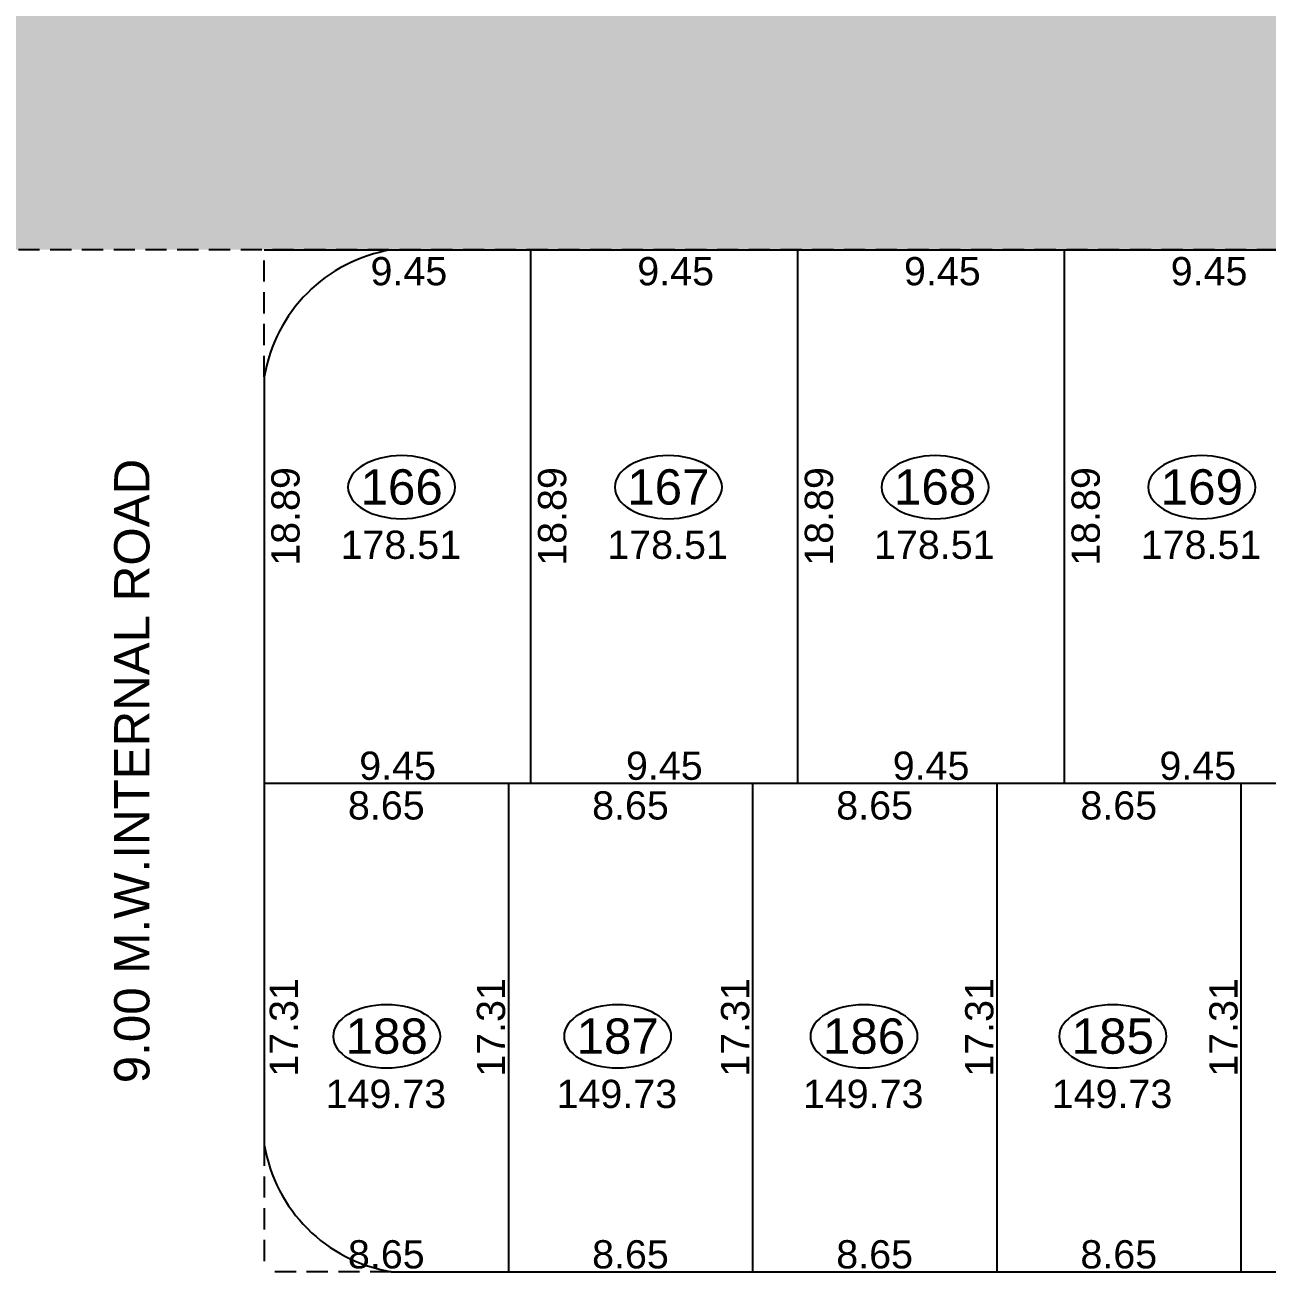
# Model space of a CAD drawing. Header units: millimetres. Extents: x 9625 to 10808, y -1607 to -1252.
# Drawn here: x 10591.91 to 10635.92, y -1413.23 to -1369.02 of the extents above; entities that cross this region are included whole.
import ezdxf

# ---------------------------------------------------------------- set-up
doc = ezdxf.new("R2010")
doc.units = ezdxf.units.MM
doc.header["$LTSCALE"] = 3
doc.header["$MEASUREMENT"] = 0
doc.header["$PDMODE"] = 35
doc.header["$PDSIZE"] = 1
doc.linetypes.add('HIDDEN', pattern=[0.375, 0.25, -0.125])
doc.layers.get('Defpoints').update_dxf_attribs({"linetype": 'HIDDEN'})
for name, color, linetype in [('DIM', 8, 'HIDDEN'), ('DIM1', 8, 'Continuous'), ('PLOT TEXT', 3, 'Continuous'), ('Text', 3, 'Continuous'), ('WALL', 6, 'Continuous')]:
    doc.layers.add(name, color=color, linetype=linetype)
doc.styles.add('ARIAL', font='arial.ttf')
doc.styles.get("Standard").update_dxf_attribs({"font": 'arial.ttf'})
doc.dimstyles.get("Standard").update_dxf_attribs({"dimtxt": 1, "dimasz": 0, "dimexe": 0, "dimexo": 0, "dimgap": 0.1, "dimtad": 1, "dimzin": 0, "dimdsep": 46, "dimtxsty": 'Standard', "dimcen": 0, "dimse1": 1, "dimse2": 1, "dimsd1": 1, "dimsd2": 1, "dimclrd": 256, "dimclre": 256, "dimclrt": 3, "dimadec": 0, "dimazin": 0, "dimtfac": 1, "dimtix": 1, "dimtofl": 0, "dimtmove": 2, "dimatfit": 3, "dimfxl": 1, "dimtolj": 1, "dimtzin": 0, "dimlwd": -1, "dimlwe": -1, "dimarcsym": 0})

# ---------------------------------------------------------------- blocks, each defined once
blk = doc.blocks.new('*D1065')
at = {"layer": 'Defpoints', "color": 0}
for p in [(10634.988, -1413.188), (10643.638, -1413.188), (10643.638, -1413.188)]:
    blk.add_point(p, dxfattribs=at)
at = {"layer": 'DIM1', "color": 3, "insert": (10639.313, -1412.577), "char_height": 1, "attachment_point": 5}
blk.add_mtext('\\A1;8.65', dxfattribs=at)
blk = doc.blocks.new('*D1064')
at = {"layer": 'Defpoints', "color": 0}
for p in [(10634.988, -1395.879), (10643.638, -1395.879), (10643.638, -1395.879)]:
    blk.add_point(p, dxfattribs=at)
at = {"layer": 'DIM1', "color": 3, "insert": (10639.313, -1396.675), "char_height": 1, "attachment_point": 5}
blk.add_mtext('\\A1;8.65', dxfattribs=at)
blk = doc.blocks.new('*D1063')
at = {"layer": 'Defpoints', "color": 0}
for p in [(10634.988, -1395.879), (10634.988, -1395.879), (10634.988, -1413.188)]:
    blk.add_point(p, dxfattribs=at)
at = {"layer": 'DIM1', "color": 3, "insert": (10634.378, -1404.533), "char_height": 1, "attachment_point": 5, "rotation": 90}
blk.add_mtext('\\A1;17.31', dxfattribs=at)
blk = doc.blocks.new('*D1062')
at = {"layer": 'Defpoints', "color": 0}
for p in [(10626.338, -1413.188), (10634.988, -1413.188), (10634.988, -1413.188)]:
    blk.add_point(p, dxfattribs=at)
at = {"layer": 'DIM1', "color": 3, "insert": (10630.663, -1412.577), "char_height": 1, "attachment_point": 5}
blk.add_mtext('\\A1;8.65', dxfattribs=at)
blk = doc.blocks.new('*D1061')
at = {"layer": 'Defpoints', "color": 0}
for p in [(10626.338, -1395.879), (10634.988, -1395.879), (10634.988, -1395.879)]:
    blk.add_point(p, dxfattribs=at)
at = {"layer": 'DIM1', "color": 3, "insert": (10630.663, -1396.675), "char_height": 1, "attachment_point": 5}
blk.add_mtext('\\A1;8.65', dxfattribs=at)
blk = doc.blocks.new('*D1060')
at = {"layer": 'Defpoints', "color": 0}
for p in [(10626.338, -1395.879), (10626.338, -1395.879), (10626.338, -1413.188)]:
    blk.add_point(p, dxfattribs=at)
at = {"layer": 'DIM1', "color": 3, "insert": (10625.728, -1404.533), "char_height": 1, "attachment_point": 5, "rotation": 90}
blk.add_mtext('\\A1;17.31', dxfattribs=at)
blk = doc.blocks.new('*D1059')
at = {"layer": 'Defpoints', "color": 0}
for p in [(10617.688, -1413.188), (10626.338, -1413.188), (10626.338, -1413.188)]:
    blk.add_point(p, dxfattribs=at)
at = {"layer": 'DIM1', "color": 3, "insert": (10622.013, -1412.577), "char_height": 1, "attachment_point": 5}
blk.add_mtext('\\A1;8.65', dxfattribs=at)
blk = doc.blocks.new('*D1058')
at = {"layer": 'Defpoints', "color": 0}
for p in [(10617.688, -1395.879), (10626.338, -1395.879), (10626.338, -1395.879)]:
    blk.add_point(p, dxfattribs=at)
at = {"layer": 'DIM1', "color": 3, "insert": (10622.013, -1396.675), "char_height": 1, "attachment_point": 5}
blk.add_mtext('\\A1;8.65', dxfattribs=at)
blk = doc.blocks.new('*D1057')
at = {"layer": 'Defpoints', "color": 0}
for p in [(10617.688, -1395.879), (10617.688, -1395.879), (10617.688, -1413.188)]:
    blk.add_point(p, dxfattribs=at)
at = {"layer": 'DIM1', "color": 3, "insert": (10617.078, -1404.533), "char_height": 1, "attachment_point": 5, "rotation": 90}
blk.add_mtext('\\A1;17.31', dxfattribs=at)
blk = doc.blocks.new('*D1056')
at = {"layer": 'Defpoints', "color": 0}
for p in [(10609.038, -1413.188), (10617.688, -1413.188), (10617.688, -1413.188)]:
    blk.add_point(p, dxfattribs=at)
at = {"layer": 'DIM1', "color": 3, "insert": (10613.363, -1412.577), "char_height": 1, "attachment_point": 5}
blk.add_mtext('\\A1;8.65', dxfattribs=at)
blk = doc.blocks.new('*D1055')
at = {"layer": 'Defpoints', "color": 0}
for p in [(10609.038, -1395.879), (10617.688, -1395.879), (10617.688, -1395.879)]:
    blk.add_point(p, dxfattribs=at)
at = {"layer": 'DIM1', "color": 3, "insert": (10613.363, -1396.675), "char_height": 1, "attachment_point": 5}
blk.add_mtext('\\A1;8.65', dxfattribs=at)
blk = doc.blocks.new('*D1054')
at = {"layer": 'Defpoints', "color": 0}
for p in [(10600.388, -1395.879), (10600.388, -1395.879), (10600.388, -1413.188)]:
    blk.add_point(p, dxfattribs=at)
at = {"layer": 'DIM1', "color": 3, "insert": (10601.088, -1404.533), "char_height": 1, "attachment_point": 5, "rotation": 90}
blk.add_mtext('\\A1;17.31', dxfattribs=at)
blk = doc.blocks.new('*D1053')
at = {"layer": 'Defpoints', "color": 0}
for p in [(10609.038, -1395.879), (10609.038, -1395.879), (10609.038, -1413.188)]:
    blk.add_point(p, dxfattribs=at)
at = {"layer": 'DIM1', "color": 3, "insert": (10608.428, -1404.533), "char_height": 1, "attachment_point": 5, "rotation": 90}
blk.add_mtext('\\A1;17.31', dxfattribs=at)
blk = doc.blocks.new('*D1045')
at = {"layer": 'Defpoints', "color": 0}
for p in [(10628.738, -1395.879), (10638.188, -1395.879), (10638.188, -1395.879)]:
    blk.add_point(p, dxfattribs=at)
at = {"layer": 'DIM1', "color": 3, "insert": (10633.463, -1395.269), "char_height": 1, "attachment_point": 5}
blk.add_mtext('\\A1;9.45', dxfattribs=at)
blk = doc.blocks.new('*D1044')
at = {"layer": 'Defpoints', "color": 0}
for p in [(10619.288, -1395.879), (10628.738, -1395.879), (10628.738, -1395.879)]:
    blk.add_point(p, dxfattribs=at)
at = {"layer": 'DIM1', "color": 3, "insert": (10624.013, -1395.269), "char_height": 1, "attachment_point": 5}
blk.add_mtext('\\A1;9.45', dxfattribs=at)
blk = doc.blocks.new('*D1043')
at = {"layer": 'Defpoints', "color": 0}
for p in [(10609.838, -1395.879), (10619.288, -1395.879), (10619.288, -1395.879)]:
    blk.add_point(p, dxfattribs=at)
at = {"layer": 'DIM1', "color": 3, "insert": (10614.563, -1395.269), "char_height": 1, "attachment_point": 5}
blk.add_mtext('\\A1;9.45', dxfattribs=at)
blk = doc.blocks.new('*D1042')
at = {"layer": 'Defpoints', "color": 0}
for p in [(10600.388, -1395.879), (10609.838, -1395.879), (10609.838, -1395.879)]:
    blk.add_point(p, dxfattribs=at)
at = {"layer": 'DIM1', "color": 3, "insert": (10605.113, -1395.269), "char_height": 1, "attachment_point": 5}
blk.add_mtext('\\A1;9.45', dxfattribs=at)
blk = doc.blocks.new('*D1028')
at = {"layer": 'Defpoints', "color": 0}
for p in [(10628.738, -1376.988), (10638.188, -1376.988), (10638.188, -1376.988)]:
    blk.add_point(p, dxfattribs=at)
at = {"layer": 'DIM1', "color": 3, "insert": (10633.863, -1377.751), "char_height": 1, "attachment_point": 5}
blk.add_mtext('\\A1;9.45', dxfattribs=at)
blk = doc.blocks.new('*D1027')
at = {"layer": 'Defpoints', "color": 0}
for p in [(10628.738, -1376.988), (10630.014, -1376.988), (10628.738, -1395.879)]:
    blk.add_point(p, dxfattribs=at)
at = {"layer": 'DIM1', "color": 3, "insert": (10629.496, -1386.433), "char_height": 1, "attachment_point": 5, "rotation": 90}
blk.add_mtext('\\A1;18.89', dxfattribs=at)
blk = doc.blocks.new('*D1026')
at = {"layer": 'Defpoints', "color": 0}
for p in [(10619.288, -1376.988), (10628.738, -1376.988), (10628.738, -1376.988)]:
    blk.add_point(p, dxfattribs=at)
at = {"layer": 'DIM1', "color": 3, "insert": (10624.413, -1377.751), "char_height": 1, "attachment_point": 5}
blk.add_mtext('\\A1;9.45', dxfattribs=at)
blk = doc.blocks.new('*D1025')
at = {"layer": 'Defpoints', "color": 0}
for p in [(10619.288, -1376.988), (10620.564, -1376.988), (10619.288, -1395.879)]:
    blk.add_point(p, dxfattribs=at)
at = {"layer": 'DIM1', "color": 3, "insert": (10620.046, -1386.433), "char_height": 1, "attachment_point": 5, "rotation": 90}
blk.add_mtext('\\A1;18.89', dxfattribs=at)
blk = doc.blocks.new('*D1024')
at = {"layer": 'Defpoints', "color": 0}
for p in [(10609.838, -1376.988), (10619.288, -1376.988), (10619.288, -1376.988)]:
    blk.add_point(p, dxfattribs=at)
at = {"layer": 'DIM1', "color": 3, "insert": (10614.963, -1377.751), "char_height": 1, "attachment_point": 5}
blk.add_mtext('\\A1;9.45', dxfattribs=at)
blk = doc.blocks.new('*D1023')
at = {"layer": 'Defpoints', "color": 0}
for p in [(10609.838, -1376.988), (10611.114, -1376.988), (10609.838, -1395.879)]:
    blk.add_point(p, dxfattribs=at)
at = {"layer": 'DIM1', "color": 3, "insert": (10610.596, -1386.433), "char_height": 1, "attachment_point": 5, "rotation": 90}
blk.add_mtext('\\A1;18.89', dxfattribs=at)
blk = doc.blocks.new('*D1022')
at = {"layer": 'Defpoints', "color": 0}
for p in [(10600.388, -1376.988), (10601.664, -1376.988), (10600.388, -1395.879)]:
    blk.add_point(p, dxfattribs=at)
at = {"layer": 'DIM1', "color": 3, "insert": (10601.146, -1386.433), "char_height": 1, "attachment_point": 5, "rotation": 90}
blk.add_mtext('\\A1;18.89', dxfattribs=at)
blk = doc.blocks.new('*D1021')
at = {"layer": 'Defpoints', "color": 0}
for p in [(10600.388, -1413.188), (10609.038, -1413.188), (10609.038, -1413.188)]:
    blk.add_point(p, dxfattribs=at)
at = {"layer": 'DIM1', "color": 3, "insert": (10604.713, -1412.577), "char_height": 1, "attachment_point": 5}
blk.add_mtext('\\A1;8.65', dxfattribs=at)
blk = doc.blocks.new('*D1020')
at = {"layer": 'Defpoints', "color": 0}
for p in [(10600.388, -1376.988), (10609.838, -1376.988), (10609.838, -1376.988)]:
    blk.add_point(p, dxfattribs=at)
at = {"layer": 'DIM1', "color": 3, "insert": (10605.513, -1377.751), "char_height": 1, "attachment_point": 5}
blk.add_mtext('\\A1;9.45', dxfattribs=at)
blk = doc.blocks.new('*D1019')
at = {"layer": 'Defpoints', "color": 0}
for p in [(10600.388, -1395.879), (10609.038, -1395.879), (10609.038, -1395.879)]:
    blk.add_point(p, dxfattribs=at)
at = {"layer": 'DIM1', "color": 3, "insert": (10604.713, -1396.675), "char_height": 1, "attachment_point": 5}
blk.add_mtext('\\A1;8.65', dxfattribs=at)

msp = doc.modelspace()

# ---------------------------------------------------------------- hatches: boundary and pattern name
at = {"layer": 'DIM', "ltscale": 0.05}
h = msp.add_hatch(dxfattribs=at)
h.set_pattern_fill('DOTS', color=252, scale=10)
h.set_pattern_definition([(0, (1937.42874, 14.3402), (0.3125, 0.625), [0, -0.625])])
h.paths.add_polyline_path([(10591.3884, -1376.9876), (10591.3884, -1314.4448), (10595.2988, -1314.4441), (10598.0835, -1314.4605), (10609.3045, -1314.5265), (10612.2053, -1314.5255), (10618.4184, -1314.5638), (10627.9901, -1314.5332), (10639.2451, -1314.4973), (10651.7511, -1314.4821), (10661.9169, -1314.52), (10671.4261, -1314.5106), (10681.2453, -1314.4865), (10689.5005, -1314.4663), (10699.9333, -1314.3662), (10700.1772, -1318.8976), (10700.8669, -1331.7158), (10701.2049, -1340.0641), (10701.3391, -1344.2192), (10702.061, -1352.4772), (10702.156, -1357.49), (10702.3341, -1366.8477), (10702.6807, -1376.9876)])

# ---------------------------------------------------------------- linework, layer by layer
at = {"layer": 'PLOT TEXT', "extrusion": (0, 0, -1)}
for centre in [(10605.2557, -1385.3955), (10614.7057, -1385.3955), (10624.1557, -1385.3955), (10633.6057, -1385.3955), (10604.7274, -1404.8486), (10612.9096, -1404.8486), (10621.637, -1404.8486), (10630.4527, -1404.8486)]:
    msp.add_ellipse(centre, major_axis=(1.9004, 0), ratio=0.5882805, dxfattribs=at)
at = {"layer": 'WALL', "linetype": 'HIDDEN', "lineweight": 25}
for p, q in [((10600.3884, -1381.4876), (10600.3884, -1376.9876)), ((10702.6807, -1376.9876), (10600.3884, -1376.9876)), ((10600.3884, -1408.6876), (10600.3884, -1413.1876)), ((10604.8884, -1413.1876), (10600.3884, -1413.1876))]:
    msp.add_line(p, q, dxfattribs=at)
at = {"layer": 'WALL'}
msp.add_line((10600.3884, -1376.9876), (10702.6807, -1376.9876), dxfattribs=at)
at = {"layer": 'WALL', "lineweight": 25}
for p, q in [((10609.8384, -1395.8793), (10609.8384, -1376.9876)), ((10619.2884, -1395.8793), (10619.2884, -1376.9876)), ((10628.7384, -1395.8793), (10628.7384, -1376.9876)), ((10600.3884, -1381.4876), (10600.3884, -1408.6876)), ((10600.3884, -1395.8793), (10703.3709, -1395.8793)), ((10609.0384, -1395.8793), (10609.0384, -1413.1876)), ((10617.6884, -1395.8793), (10617.6884, -1413.1876)), ((10626.3384, -1395.8793), (10626.3384, -1413.1876)), ((10634.9884, -1395.8793), (10634.9884, -1413.1876)), ((10604.8884, -1413.1876), (10704.203, -1413.1876))]:
    msp.add_line(p, q, dxfattribs=at)
at = {"layer": 'WALL', "color": 4, "linetype": 'HIDDEN', "lineweight": 25}
msp.add_lwpolyline([(10591.3884, -1376.9876), (10591.3884, -1314.4448), (10595.2988, -1314.4441), (10598.0835, -1314.4605), (10609.3045, -1314.5265), (10612.2053, -1314.5255), (10618.4184, -1314.5638), (10627.9901, -1314.5332), (10639.2451, -1314.4973), (10651.7511, -1314.4821), (10661.9169, -1314.52), (10671.4261, -1314.5106), (10681.2453, -1314.4865), (10689.5005, -1314.4663), (10699.9333, -1314.3662), (10700.1772, -1318.8976), (10700.8669, -1331.7158), (10701.2049, -1340.0641), (10701.3391, -1344.2192), (10702.061, -1352.4772), (10702.156, -1357.49), (10702.3341, -1366.8477), (10702.6807, -1376.9876)], close=True, dxfattribs=at)
at = {"layer": 'WALL', "lineweight": 25}
for centre, start, end in [((10605.79, -1382.3892), 99.47594, 170.52406), ((10605.79, -1407.7861), 189.47594, 260.52406)]:
    msp.add_arc(centre, 5.4763, start, end, dxfattribs=at)

# ---------------------------------------------------------------- texts
at = {"layer": 'PLOT TEXT', "linetype": 'Continuous', "attachment_point": 5, "style": 'ARIAL'}
for s, insert, char_height in [('\\A1;166', (10605.2557, -1385.3955), 1.25), ('\\A1;167', (10614.7057, -1385.3955), 1.25), ('\\A1;168', (10624.1557, -1385.3955), 1.25), ('\\A1;169', (10633.6057, -1385.3955), 1.25), ('\\A1;178.51', (10605.227, -1387.4411), 1), ('\\A1;178.51', (10614.677, -1387.4411), 1), ('\\A1;178.51', (10624.127, -1387.4411), 1), ('\\A1;178.51', (10633.577, -1387.4411), 1), ('\\A1;188', (10604.7274, -1404.8486), 1.25), ('\\A1;187', (10612.9096, -1404.8486), 1.25), ('\\A1;186', (10621.637, -1404.8486), 1.25), ('\\A1;185', (10630.4527, -1404.8486), 1.25), ('\\A1;149.73', (10604.6987, -1406.8942), 1), ('\\A1;149.73', (10612.8809, -1406.8942), 1), ('\\A1;149.73', (10621.6083, -1406.8942), 1), ('\\A1;149.73', (10630.424, -1406.8942), 1)]:
    msp.add_mtext(s, dxfattribs=dict(at, insert=insert, char_height=char_height))
at = {"layer": 'Text', "linetype": 'Continuous', "insert": (10595.705, -1395.4509), "char_height": 1.25, "attachment_point": 5, "rotation": 90, "style": 'ARIAL'}
msp.add_mtext('\\A1;9.00 M.W.INTERNAL ROAD', dxfattribs=at)

# ---------------------------------------------------------------- dimensions: what is measured, and where the dimension line sits
at = {"layer": 'DIM1'}
for base, p1, p2, angle, picture, middle in [((10601.6645, -1376.9876), (10600.3884, -1395.8793), (10600.3884, -1376.9876), 90, '*D1022', (10601.1463, -1386.4335)), ((10609.8384, -1376.9876), (10600.3884, -1376.9876), (10609.8384, -1376.9876), 0, '*D1020', (10605.5134, -1377.7513)), ((10619.2884, -1376.9876), (10609.8384, -1376.9876), (10619.2884, -1376.9876), 0, '*D1024', (10614.9634, -1377.7513)), ((10611.1145, -1376.9876), (10609.8384, -1395.8793), (10609.8384, -1376.9876), 90, '*D1023', (10610.5963, -1386.4335)), ((10628.7384, -1376.9876), (10619.2884, -1376.9876), (10628.7384, -1376.9876), 0, '*D1026', (10624.4134, -1377.7513)), ((10620.5645, -1376.9876), (10619.2884, -1395.8793), (10619.2884, -1376.9876), 90, '*D1025', (10620.0463, -1386.4335)), ((10638.1884, -1376.9876), (10628.7384, -1376.9876), (10638.1884, -1376.9876), 0, '*D1028', (10633.8634, -1377.7513)), ((10630.0145, -1376.9876), (10628.7384, -1395.8793), (10628.7384, -1376.9876), 90, '*D1027', (10629.4963, -1386.4335)), ((10600.3884, -1395.8793), (10600.3884, -1413.1876), (10600.3884, -1395.8793), 90, '*D1054', (10601.0876, -1404.5335)), ((10609.0384, -1395.8793), (10600.3884, -1395.8793), (10609.0384, -1395.8793), 0, '*D1019', (10604.7134, -1396.6747)), ((10617.6884, -1395.8793), (10609.0384, -1395.8793), (10617.6884, -1395.8793), 0, '*D1055', (10613.3634, -1396.6747)), ((10626.3384, -1395.8793), (10617.6884, -1395.8793), (10626.3384, -1395.8793), 0, '*D1058', (10622.0134, -1396.6747)), ((10634.9884, -1395.8793), (10626.3384, -1395.8793), (10634.9884, -1395.8793), 0, '*D1061', (10630.6634, -1396.6747)), ((10643.6384, -1395.8793), (10634.9884, -1395.8793), (10643.6384, -1395.8793), 0, '*D1064', (10639.3134, -1396.6747))]:
    dim = msp.add_linear_dim(base=base, p1=p1, p2=p2, angle=angle, dimstyle='Standard', dxfattribs=at)
    dim.commit()
    dim.dimension.update_dxf_attribs({"geometry": picture, "text_midpoint": middle, "dimtype": 129})
for p1, p2, picture, middle in [((10600.3884, -1395.8793), (10609.8384, -1395.8793), '*D1042', (10605.1134, -1395.2687)), ((10609.8384, -1395.8793), (10619.2884, -1395.8793), '*D1043', (10614.5634, -1395.2687)), ((10619.2884, -1395.8793), (10628.7384, -1395.8793), '*D1044', (10624.0134, -1395.2687)), ((10628.7384, -1395.8793), (10638.1884, -1395.8793), '*D1045', (10633.4634, -1395.2687)), ((10609.0384, -1413.1876), (10609.0384, -1395.8793), '*D1053', (10608.4275, -1404.5335)), ((10617.6884, -1413.1876), (10617.6884, -1395.8793), '*D1057', (10617.0775, -1404.5335)), ((10626.3384, -1413.1876), (10626.3384, -1395.8793), '*D1060', (10625.7275, -1404.5335)), ((10634.9884, -1413.1876), (10634.9884, -1395.8793), '*D1063', (10634.3775, -1404.5335)), ((10600.3884, -1413.1876), (10609.0384, -1413.1876), '*D1021', (10604.7134, -1412.5771)), ((10609.0384, -1413.1876), (10617.6884, -1413.1876), '*D1056', (10613.3634, -1412.5771)), ((10617.6884, -1413.1876), (10626.3384, -1413.1876), '*D1059', (10622.0134, -1412.5771)), ((10626.3384, -1413.1876), (10634.9884, -1413.1876), '*D1062', (10630.6634, -1412.5771)), ((10634.9884, -1413.1876), (10643.6384, -1413.1876), '*D1065', (10639.3134, -1412.5771))]:
    dim = msp.add_aligned_dim(p1=p1, p2=p2, distance=0, dimstyle='Standard', dxfattribs=at)
    dim.commit()
    dim.dimension.update_dxf_attribs({"geometry": picture, "text_midpoint": middle})

doc.saveas('drawing.dxf')
